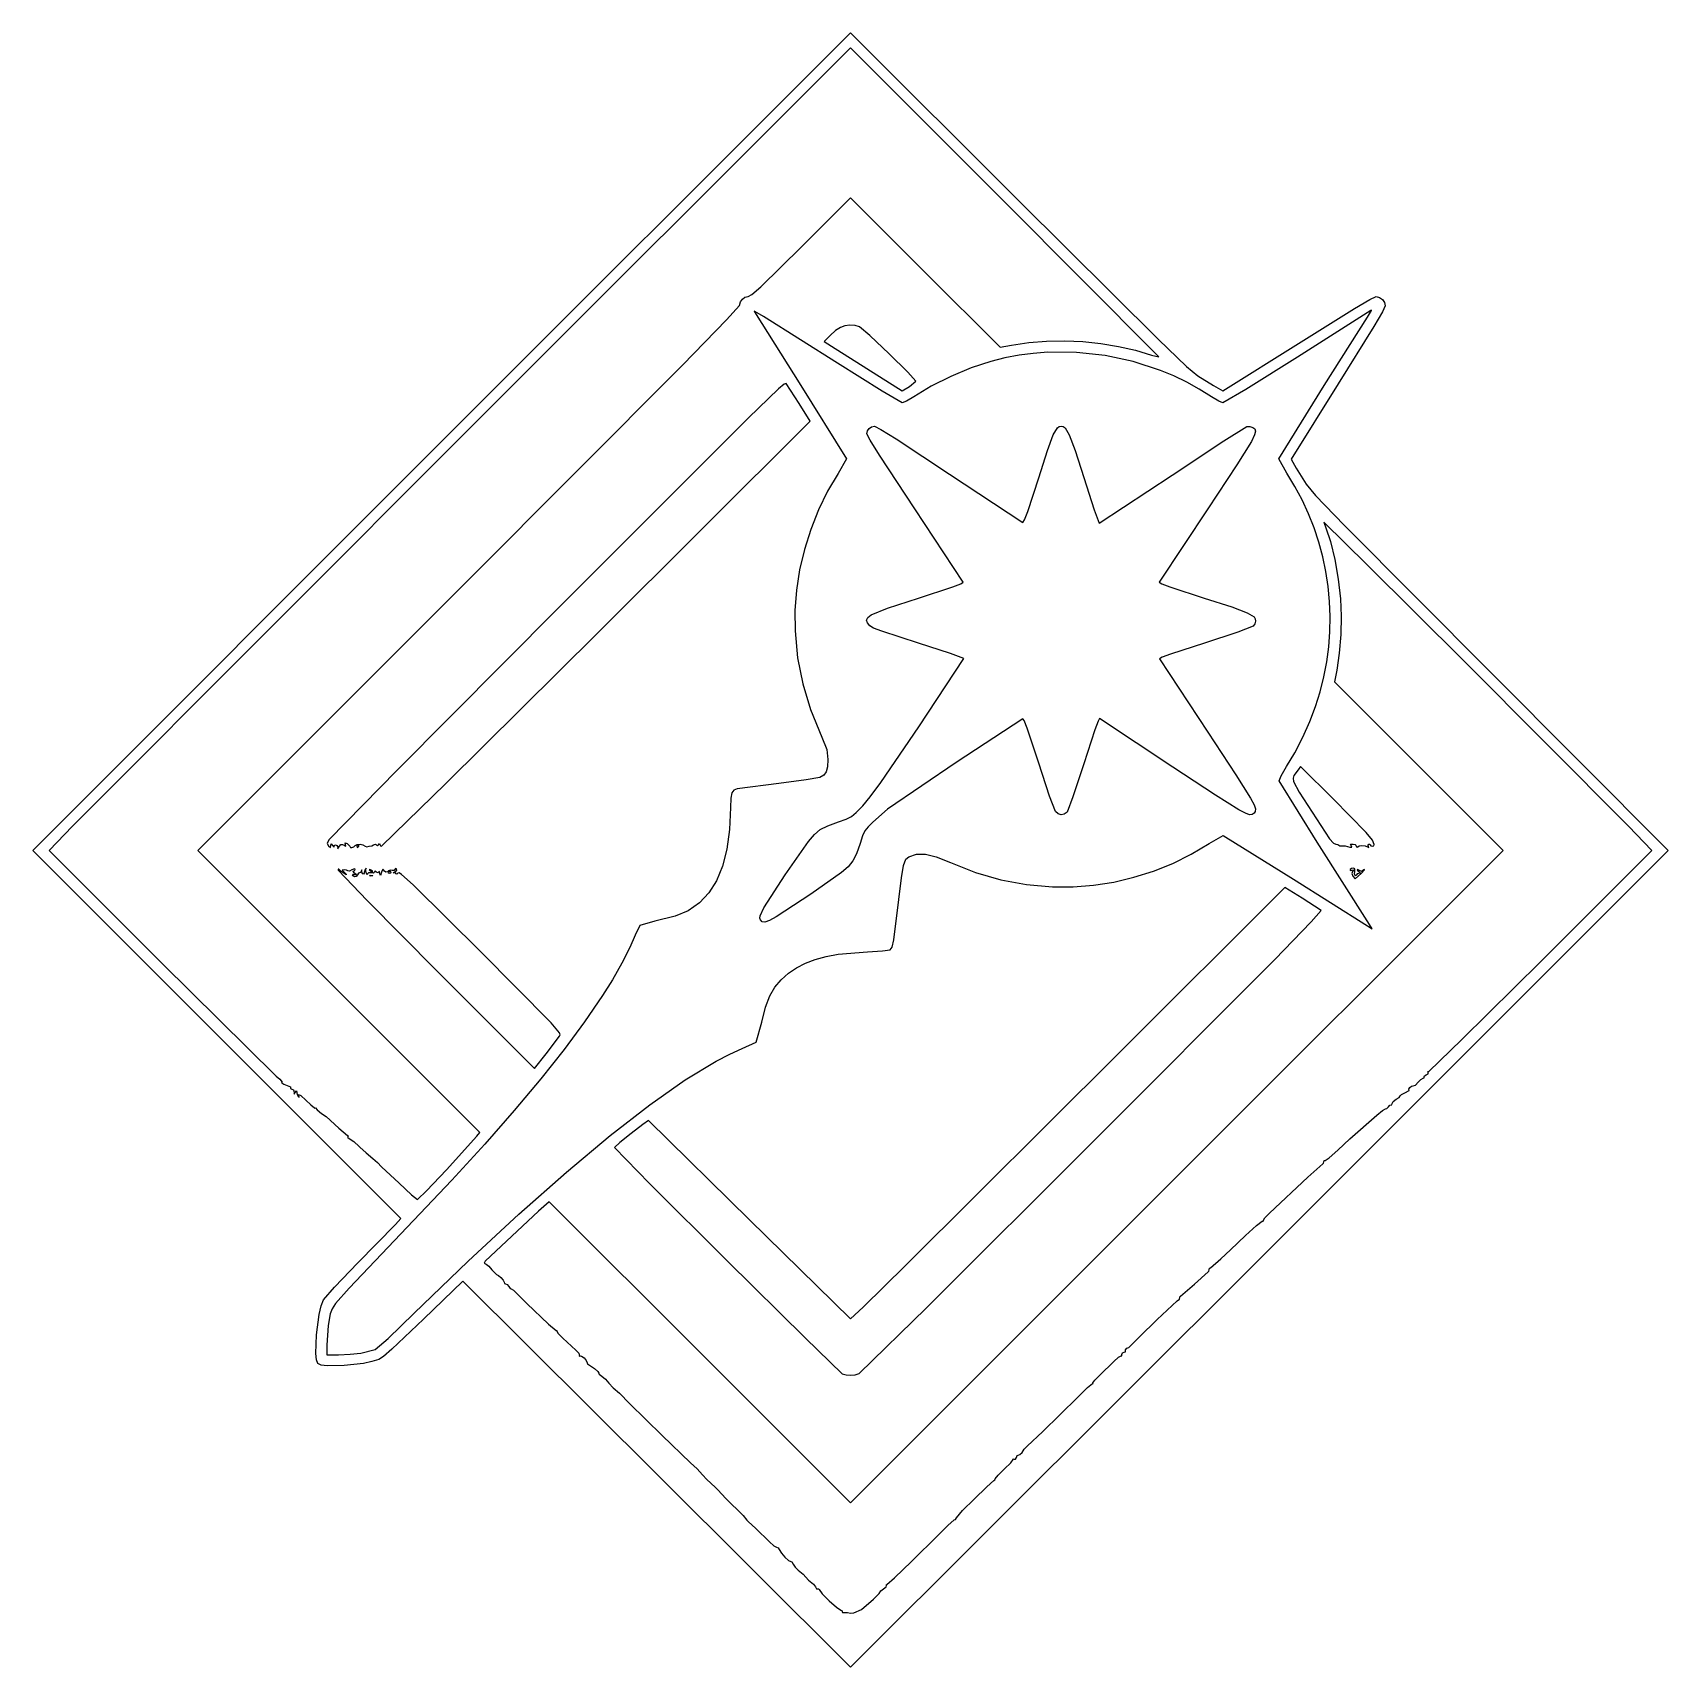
# Model space of a CAD drawing. Extents: x 252 to 569, y 415 to 732.
import ezdxf

# ---------------------------------------------------------------- set-up
doc = ezdxf.new("R2010")
doc.units = 0

msp = doc.modelspace()

# ---------------------------------------------------------------- linework, layer by layer
at = {"layer": 'Calque 1'}
for p, q in [((331.21293, 652.5257), (410.52143, 731.8342)), ((410.52143, 731.8342), (443.39613, 698.9945)), ((410.52157, 728.9236), (337.34777, 655.7666)), ((440.41967, 699.0264), (410.52157, 728.9236)), ((400.92954, 690.2277), (410.52226, 699.8178)), ((410.52226, 699.8178), (425.03266, 685.3092)), ((470.31767, 668.9504), (440.41967, 699.0264)), ((443.39613, 698.9945), (470.232667, 672.323737)), ((393.118102, 682.555513), (400.92954, 690.2277)), ((425.03266, 685.3092), (439.54306, 670.8006)), ((391.409506, 681.057192), (393.118102, 682.555513)), ((386.480425, 676.108737), (388.98432, 678.9219)), ((388.98432, 678.9219), (389.170884, 679.59685)), ((389.170884, 679.59685), (389.543644, 680.14145)), ((389.543644, 680.14145), (390.053547, 680.505225)), ((390.053547, 680.505225), (390.65154, 680.6377)), ((390.65154, 680.6377), (391.409506, 681.057192)), ((508.300725, 678.301075), (511.2679, 680.046719)), ((511.2679, 680.046719), (512.49494, 680.6377)), ((512.49494, 680.6377), (513.145265, 680.487486)), ((513.145265, 680.487486), (513.702632, 680.088113)), ((513.702632, 680.088113), (514.092049, 679.516483)), ((514.092049, 679.516483), (514.23852, 678.8495)), ((377.970782, 667.402675), (386.480425, 676.108737)), ((391.971654, 677.76785), (391.829637, 677.796301)), ((391.829637, 677.796301), (391.88286, 677.6801)), ((391.88286, 677.6801), (400.90601, 663.4022)), ((393.63181, 676.787675), (391.971654, 677.76785)), ((407.98946, 667.709), (393.63181, 676.787675)), ((511.43512, 677.9239), (497.18902, 668.8872)), ((497.41654, 671.5096), (508.300725, 678.301075)), ((502.41824, 663.4026), (510.808215, 676.68215)), ((510.808215, 676.68215), (511.570222, 677.967356)), ((511.549581, 678.006662), (511.43512, 677.9239)), ((511.570222, 677.967356), (511.549581, 678.006662)), ((513.699378, 677.672147), (512.040131, 674.827375)), ((514.23852, 678.8495), (513.699378, 677.672147)), ((406.56928, 673.1134), (405.43147, 671.954)), ((407.623181, 674.05095), (406.56928, 673.1134)), ((408.55925, 674.6771), (407.623181, 674.05095)), ((409.410881, 674.951403), (408.55925, 674.6771)), ((410.3976, 675.0659), (409.410881, 674.951403)), ((411.398022, 675.016597), (410.3976, 675.0659)), ((412.29076, 674.7995), (411.398022, 675.016597)), ((414.288604, 673.091273), (412.29076, 674.7995)), ((418.014035, 669.556338), (414.288604, 673.091273)), ((512.040131, 674.827375), (505.11039, 663.7197)), ((405.43147, 671.954), (406.85228, 671.0213)), ((406.85228, 671.0213), (420.55308, 662.3833)), ((421.610654, 665.994083), (418.014035, 669.556338)), ((439.54306, 670.8006), (441.76734, 671.2133)), ((441.76734, 671.2133), (445.101714, 671.708347)), ((445.978594, 669.616071), (443.209393, 669.248217)), ((445.101714, 671.708347), (448.550123, 671.985781)), ((448.764528, 669.83393), (445.978594, 669.616071)), ((448.550123, 671.985781), (452.063336, 672.049119)), ((454.353918, 669.824881), (448.764528, 669.83393)), ((452.063336, 672.049119), (455.592125, 671.901875)), ((459.912192, 669.231512), (454.353918, 669.824881)), ((455.592125, 671.901875), (459.087259, 671.547566)), ((459.087259, 671.547566), (462.499509, 670.989706)), ((462.499509, 670.989706), (465.779646, 670.231812)), ((465.779646, 670.231812), (468.87844, 669.2774)), ((470.232667, 672.323737), (475.71011, 667.06918)), ((482.74144, 662.3815), (497.41654, 671.5096)), ((336.41372, 625.712), (377.970782, 667.402675)), ((416.694727, 662.264675), (407.98946, 667.709)), ((433.917273, 666.800522), (429.976974, 665.1652)), ((437.75388, 668.0573), (433.917273, 666.800522)), ((440.465098, 668.729062), (437.75388, 668.0573)), ((443.209393, 669.248217), (440.465098, 668.729062)), ((465.373984, 668.064268), (459.912192, 669.231512)), ((470.673925, 666.333589), (465.373984, 668.064268)), ((468.87844, 669.2774), (470.31767, 668.9504)), ((473.242774, 665.260225), (470.673925, 666.333589)), ((475.71011, 667.06918), (477.85833, 665.2798)), ((497.18902, 668.8872), (487.174584, 662.610775)), ((397.671034, 663.668397), (396.581487, 662.769358)), ((398.03083, 663.7784), (397.671034, 663.668397)), ((400.53819, 659.8774), (398.03083, 663.7784)), ((400.90601, 663.4022), (409.72803, 649.1389)), ((420.55308, 662.3833), (421.94214, 663.2028)), ((423.22206, 664.2039), (421.610654, 665.994083)), ((421.94212, 663.2028), (423.22206, 664.2039)), ((421.94214, 663.2028), (421.94212, 663.2028)), ((426.187228, 663.267528), (422.80228, 661.2237)), ((429.976974, 665.1652), (426.187228, 663.267528)), ((475.746647, 664.049919), (473.242774, 665.260225)), ((478.177372, 662.703975), (475.746647, 664.049919)), ((477.85833, 665.2798), (480.95266, 663.3931)), ((480.95266, 663.3931), (482.74144, 662.3815)), ((493.60101, 649.1393), (502.41824, 663.4026)), ((505.11039, 663.7197), (495.98227, 649.0893)), ((396.581487, 662.769358), (390.716282, 657.129037)), ((402.69379, 656.4515), (400.53819, 659.8774)), ((420.55996, 660.0002), (416.694727, 662.264675)), ((421.391279, 660.359612), (420.55996, 660.0002)), ((422.80228, 661.2237), (421.391279, 660.359612)), ((480.52678, 661.2237), (478.177372, 662.703975)), ((481.936996, 660.359612), (480.52678, 661.2237)), ((482.76642, 660.0002), (481.936996, 660.359612)), ((487.174584, 662.610775), (482.76642, 660.0002)), ((390.716282, 657.129037), (353.76343, 620.1535)), ((337.34777, 655.7666), (259.64487, 577.8956)), ((361.29789, 615.2351), (402.69379, 656.4515)), ((413.69674, 654.0263), (413.811224, 654.603622)), ((414.324254, 652.813275), (413.69674, 654.0263)), ((413.811224, 654.603622), (414.124414, 655.072475)), ((414.124414, 655.072475), (414.590917, 655.387241)), ((414.590917, 655.387241), (415.16534, 655.5023)), ((415.16534, 655.5023), (416.390306, 654.86378)), ((416.390306, 654.86378), (419.348674, 653.026113)), ((448.743085, 650.772491), (449.857996, 653.7976)), ((449.857996, 653.7976), (450.657204, 655.175484)), ((450.657204, 655.175484), (451.019407, 655.433016)), ((451.019407, 655.433016), (451.39987, 655.5023)), ((451.39987, 655.5023), (451.782552, 655.433409)), ((451.782552, 655.433409), (452.146399, 655.176925)), ((452.146399, 655.176925), (452.948085, 653.8023)), ((452.948085, 653.8023), (454.065926, 650.780675)), ((482.92096, 652.631075), (487.41968, 655.4429)), ((487.41968, 655.4429), (487.983337, 655.432362)), ((487.983337, 655.432362), (488.54416, 655.2536)), ((488.908408, 653.792956), (488.304856, 652.558975)), ((488.54416, 655.2536), (488.936518, 654.974547)), ((489.088448, 654.542906), (488.908408, 653.792956)), ((488.936518, 654.974547), (489.088448, 654.542906)), ((251.90443, 573.2172), (331.21293, 652.5257)), ((416.143299, 649.882975), (414.324254, 652.813275)), ((419.348674, 653.026113), (429.73204, 646.2207)), ((447.05331, 645.504), (448.743085, 650.772491)), ((454.065926, 650.780675), (455.76092, 645.5143)), ((472.89918, 646.025), (482.92096, 652.631075)), ((488.304856, 652.558975), (485.461054, 647.976031)), ((409.72803, 649.1389), (408.14099, 646.3539)), ((422.97501, 639.4683), (416.143299, 649.882975)), ((485.461054, 647.976031), (479.82471, 639.4683)), ((495.17483, 646.3743), (493.60101, 649.1393)), ((495.98227, 649.0893), (496.99391, 647.3519)), ((496.99391, 647.3519), (498.88056, 644.2575)), ((408.14099, 646.3539), (406.088405, 642.885789)), ((429.73204, 646.2207), (443.97824, 636.8177)), ((444.903074, 638.920562), (447.05331, 645.504)), ((455.76092, 645.5143), (457.775126, 639.301125)), ((458.73508, 636.7169), (472.89918, 646.025)), ((496.725863, 643.822833), (495.17483, 646.3743)), ((498.88056, 644.2575), (500.741346, 642.03758)), ((406.088405, 642.885789), (404.303575, 639.245752)), ((498.12041, 641.202301), (496.725863, 643.822833)), ((499.357629, 638.519539), (498.12041, 641.202301)), ((500.741346, 642.03758), (506.268587, 636.287513)), ((404.303575, 639.245752), (402.796387, 635.469854)), ((432.37905, 625.2269), (422.97501, 639.4683)), ((444.288523, 637.312045), (444.903074, 638.920562)), ((457.775126, 639.301125), (458.73508, 636.7169)), ((479.82471, 639.4683), (470.42166, 625.2295)), ((500.436682, 635.781383), (499.357629, 638.519539)), ((402.796387, 635.469854), (401.576725, 631.594162)), ((443.97824, 636.8177), (444.288523, 637.312045)), ((501.356727, 632.994667), (500.436682, 635.781383)), ((510.693572, 628.698709), (502.33234, 636.9069)), ((502.33234, 636.9069), (502.70829, 635.8006)), ((502.70829, 635.8006), (503.601702, 633.121423)), ((506.268587, 636.287513), (534.44726, 607.9434)), ((401.576725, 631.594162), (400.654476, 627.654745)), ((502.116923, 630.166226), (501.356727, 632.994667)), ((503.601702, 633.121423), (504.43314, 629.649487)), ((502.716431, 627.302897), (502.116923, 630.166226)), ((504.43314, 629.649487), (505.115995, 625.803358)), ((529.551183, 609.907325), (510.693572, 628.698709)), ((283.91942, 573.2171), (336.41372, 625.712)), ((400.654476, 627.654745), (400.039525, 623.687667)), ((431.915614, 624.917403), (432.37905, 625.2269)), ((470.42166, 625.2295), (470.89209, 624.919769)), ((503.15441, 624.411513), (502.716431, 627.302897)), ((505.115995, 625.803358), (505.56366, 622.0016)), ((400.039525, 623.687667), (399.741758, 619.728997)), ((417.685906, 620.197188), (423.6961, 622.1429)), ((423.6961, 622.1429), (430.354407, 624.3146)), ((430.354407, 624.3146), (431.915614, 624.917403)), ((470.89209, 624.919769), (472.463921, 624.313975)), ((472.463921, 624.313975), (479.10462, 622.1458)), ((479.10462, 622.1458), (484.452648, 620.431022)), ((503.43002, 621.498909), (503.15441, 624.411513)), ((505.56366, 622.0016), (505.704752, 618.661966)), ((353.76343, 620.1535), (322.600892, 588.779487)), ((399.741758, 619.728997), (399.77106, 615.8148)), ((413.870492, 618.393798), (414.560251, 618.9096)), ((414.560251, 618.9096), (417.685906, 620.197188)), ((484.452648, 620.431022), (487.468941, 619.30955)), ((487.468941, 619.30955), (488.802664, 618.492053)), ((503.542419, 618.571922), (503.43002, 621.498909)), ((505.704752, 618.661966), (505.620799, 615.06435)), ((399.77106, 615.8148), (400.265904, 610.534686)), ((413.651508, 617.899963), (413.870492, 618.393798)), ((413.819845, 617.38057), (413.651508, 617.899963)), ((414.29205, 616.7881), (413.819845, 617.38057)), ((414.99614, 616.347433), (414.29205, 616.7881)), ((416.606607, 615.704838), (414.99614, 616.347433)), ((423.68476, 613.4038), (416.606607, 615.704838)), ((485.619179, 615.535012), (479.19455, 613.4347)), ((488.59062, 616.685), (485.619179, 615.535012)), ((488.952475, 617.175213), (488.59062, 616.685)), ((488.802664, 618.492053), (489.041425, 618.106879)), ((489.10298, 617.6892), (488.952475, 617.175213)), ((489.041425, 618.106879), (489.10298, 617.6892)), ((503.274228, 612.702136), (503.490769, 615.637386)), ((503.490769, 615.637386), (503.542419, 618.571922)), ((331.964915, 586.122975), (361.29789, 615.2351)), ((429.897924, 611.407213), (423.68476, 613.4038)), ((479.19455, 613.4347), (472.620735, 611.291588)), ((502.891956, 609.773007), (503.274228, 612.702136)), ((505.620799, 615.06435), (505.325853, 611.475509)), ((400.265904, 610.534686), (401.24528, 605.549013)), ((423.76897, 597.1927), (432.48216, 610.4553)), ((432.48216, 610.4553), (429.897924, 611.407213)), ((470.95523, 610.663248), (470.42863, 610.3508)), ((470.42863, 610.3508), (479.82471, 596.1301)), ((472.620735, 611.291588), (470.95523, 610.663248)), ((502.343113, 606.856835), (502.891956, 609.773007)), ((505.325853, 611.475509), (504.83397, 608.1622)), ((561.39904, 577.8961), (529.551183, 609.907325)), ((501.626857, 603.960454), (502.343113, 606.856835)), ((504.83397, 608.1622), (504.41103, 605.933)), ((504.41103, 605.933), (520.76763, 589.5748)), ((534.44726, 607.9434), (569.13896, 573.2167)), ((401.24528, 605.549013), (402.790861, 600.534333)), ((500.74235, 601.0907), (501.626857, 603.960454)), ((402.790861, 600.534333), (404.98432, 595.1672)), ((499.642519, 598.224819), (500.74235, 601.0907)), ((416.431936, 586.398688), (423.76897, 597.1927)), ((443.92609, 598.7607), (431.037082, 590.265338)), ((444.236511, 598.373808), (443.92609, 598.7607)), ((444.812984, 596.932238), (444.236511, 598.373808)), ((447.03898, 590.1222), (444.812984, 596.932238)), ((457.909052, 596.603237), (455.76121, 590.008)), ((458.533325, 598.254264), (457.909052, 596.603237)), ((458.84518, 598.7716), (458.533325, 598.254264)), ((473.06888, 589.3743), (458.84518, 598.7716)), ((498.248095, 595.1645), (499.642519, 598.224819)), ((404.98432, 595.1672), (405.913801, 592.7804)), ((479.82471, 596.1301), (485.288949, 587.883277)), ((496.683609, 592.164781), (498.248095, 595.1645)), ((405.913801, 592.7804), (406.12014, 590.813)), ((406.12014, 590.813), (406.053507, 589.432678)), ((431.037082, 590.265338), (417.67139, 581.1876)), ((449.128755, 583.74045), (447.03898, 590.1222)), ((495.07359, 589.4807), (496.683609, 592.164781)), ((322.600892, 588.779487), (309.34693, 575.2758)), ((404.59431, 587.3658), (401.895659, 586.86875)), ((405.335229, 587.809897), (404.59431, 587.3658)), ((405.806749, 588.46525), (405.335229, 587.809897)), ((406.053507, 589.432678), (405.806749, 588.46525)), ((455.76121, 590.008), (453.663095, 583.583488)), ((481.315742, 583.910086), (473.06888, 589.3743)), ((485.288949, 587.883277), (488.133425, 583.339963)), ((493.6779, 586.7098), (494.031964, 587.7006)), ((494.031964, 587.7006), (495.07359, 589.4807)), ((496.501217, 587.706744), (496.368139, 587.200818)), ((496.368139, 587.200818), (496.472601, 586.5804)), ((497.32435, 588.8476), (496.501217, 587.706744)), ((497.81584, 589.4916), (497.32435, 588.8476)), ((504.20237, 583.1416), (497.81584, 589.4916)), ((520.76763, 589.5748), (537.12423, 573.2167)), ((319.57129, 574.0126), (331.964915, 586.122975)), ((387.514264, 584.3713), (387.327835, 583.316656)), ((387.902508, 584.912794), (387.514264, 584.3713)), ((388.57097, 585.1589), (387.902508, 584.912794)), ((396.61196, 586.177), (388.57097, 585.1589)), ((401.895659, 586.86875), (396.61196, 586.177)), ((414.358431, 583.583645), (416.431936, 586.398688)), ((450.28511, 580.7211), (449.128755, 583.74045)), ((485.859082, 581.065613), (481.315742, 583.910086)), ((501.053796, 574.822875), (493.6779, 586.7098)), ((496.472601, 586.5804), (497.549787, 584.523606)), ((497.549787, 584.523606), (500.04406, 580.5914)), ((387.26482, 581.5311), (387.054712, 577.25764)), ((387.327835, 583.316656), (387.26482, 581.5311)), ((410.707859, 579.786263), (411.635038, 580.55677)), ((411.635038, 580.55677), (412.90917, 581.8704)), ((412.90917, 581.8704), (414.358431, 583.583645)), ((417.67139, 581.1876), (414.85307, 578.7009)), ((450.795008, 580.285547), (450.28511, 580.7211)), ((452.51397, 580.6107), (451.978979, 580.226916)), ((453.663095, 583.583488), (452.51397, 580.6107)), ((487.128673, 580.405287), (485.859082, 581.065613)), ((488.133425, 583.339963), (488.793751, 582.070382)), ((489.031579, 580.761897), (488.78548, 580.4136)), ((488.793751, 582.070382), (489.063736, 581.262592)), ((489.063736, 581.262592), (489.031579, 580.761897)), ((500.04406, 580.5914), (503.436821, 575.450087)), ((510.515292, 576.682838), (504.20237, 583.1416)), ((259.64487, 577.8956), (255.11573, 573.1815)), ((404.666451, 577.241488), (406.127038, 577.994814)), ((406.127038, 577.994814), (408.19475, 578.7495)), ((408.19475, 578.7495), (409.70273, 579.277598)), ((409.70273, 579.277598), (410.707859, 579.786263)), ((413.926625, 577.791534), (413.333621, 577.010925)), ((414.85307, 578.7009), (413.926625, 577.791534)), ((451.382811, 580.119675), (450.795008, 580.285547)), ((451.978979, 580.226916), (451.382811, 580.119675)), ((487.936472, 580.135308), (487.128673, 580.405287)), ((488.437176, 580.167478), (487.936472, 580.135308)), ((488.78548, 580.4136), (488.437176, 580.167478)), ((565.92804, 573.182), (561.39904, 577.8961)), ((309.34693, 575.2758), (308.98838, 574.550175)), ((308.98838, 574.550175), (309.28083, 574.0632)), ((309.7156, 574.1322), (309.771487, 574.499725)), ((309.771487, 574.499725), (310.1321, 574.1222)), ((310.375419, 574.1777), (310.62603, 574.27)), ((310.62603, 574.27), (310.923487, 574.134012)), ((311.23137, 573.741), (311.66463, 574.3212)), ((311.66459, 574.3262), (311.978189, 574.362888)), ((311.66463, 574.3212), (311.66459, 574.3262)), ((311.978189, 574.362888), (312.33591, 574.194)), ((312.54918, 574.3475), (312.499717, 574.68115)), ((312.499717, 574.68115), (312.89652, 574.5366)), ((312.617156, 574.028238), (312.54918, 574.3475)), ((312.89652, 574.5366), (313.41973, 574.0013)), ((314.47755, 574.1423), (314.861241, 574.366811)), ((314.824949, 574.197513), (314.74264, 574.0107)), ((315.02284, 574.2752), (314.824949, 574.197513)), ((314.861241, 574.366811), (315.401855, 574.418288)), ((315.172672, 574.197513), (315.02284, 574.2752)), ((315.13952, 574.0107), (315.172672, 574.197513)), ((315.401855, 574.418288), (315.964406, 574.30437)), ((315.964406, 574.30437), (316.41391, 574.0327)), ((317.65306, 574.1204), (318.02638, 574.2562)), ((318.02638, 574.2562), (318.359689, 574.431925)), ((318.359689, 574.431925), (318.58862, 574.2562)), ((318.58862, 574.2562), (318.786257, 574.100862)), ((318.786257, 574.100862), (319.005, 574.3092)), ((319.005, 574.3092), (319.182401, 574.513625)), ((319.182401, 574.513625), (319.23651, 574.3372)), ((319.23651, 574.3372), (319.336437, 574.105413)), ((387.054712, 577.25764), (386.532256, 573.473531)), ((397.832354, 568.49105), (402.34563, 574.9447)), ((402.34563, 574.9447), (403.507734, 576.290967)), ((403.507734, 576.290967), (404.666451, 577.241488)), ((412.37038, 574.5294), (411.672137, 572.546903)), ((412.87967, 576.032428), (412.37038, 574.5294)), ((413.333621, 577.010925), (412.87967, 576.032428)), ((476.621354, 572.471678), (480.05619, 574.5218)), ((480.05619, 574.5218), (482.78323, 576.1273)), ((482.78323, 576.1273), (496.46033, 567.6173)), ((511.2122, 558.8012), (501.053796, 574.822875)), ((503.436821, 575.450087), (504.183977, 574.586389)), ((504.183977, 574.586389), (504.63779, 574.4034)), ((504.63779, 574.4034), (505.065171, 574.378325)), ((505.065171, 574.378325), (505.24293, 574.2238)), ((505.24293, 574.2238), (505.378942, 574.092375)), ((507.530982, 574.40525), (507.986, 574.4463)), ((507.63452, 574.1305), (507.530982, 574.40525)), ((507.986, 574.4463), (508.409384, 574.366138)), ((508.409384, 574.366138), (508.52052, 574.2274)), ((508.52052, 574.2274), (508.6782, 573.881)), ((511.767039, 575.163367), (510.515292, 576.682838)), ((510.924586, 574.1985), (511.05945, 574.4077)), ((510.97795, 573.929), (510.924586, 574.1985)), ((511.05945, 574.4077), (511.249362, 574.442563)), ((511.249362, 574.442563), (511.32835, 574.2936)), ((511.32835, 574.2936), (511.44493, 574.095712)), ((512.1221, 574.3706), (511.767039, 575.163367)), ((512.005519, 574.11835), (512.1221, 574.3706)), ((287.61653, 537.5044), (251.90443, 573.2172)), ((255.11573, 573.1815), (277.04183, 551.2542)), ((311.27692, 545.8586), (283.91942, 573.2171)), ((309.28083, 574.0632), (309.649452, 573.771262)), ((309.649452, 573.771262), (309.7156, 574.1322)), ((310.1321, 574.1222), (310.377037, 573.8566)), ((310.38106, 573.9393), (310.375419, 574.1777)), ((310.377037, 573.8566), (310.38106, 573.9393)), ((310.923487, 574.134012), (311.05941, 573.807)), ((311.05941, 573.807), (311.10648, 573.517125)), ((311.10648, 573.517125), (311.23137, 573.741)), ((312.33591, 574.194), (312.617156, 574.028238)), ((313.41973, 574.0013), (313.533322, 573.794872)), ((313.533322, 573.794872), (313.810794, 573.758)), ((313.810794, 573.758), (314.157189, 573.878028)), ((314.157189, 573.878028), (314.47755, 574.1423)), ((314.74264, 574.0107), (314.85932, 573.7461)), ((314.85932, 573.7461), (315.13952, 574.0107)), ((315.13952, 574.0107), (315.13952, 574.0107)), ((316.41391, 574.0327), (316.733122, 573.903175)), ((316.733122, 573.903175), (317.16443, 574.0324)), ((317.16443, 574.0324), (317.65306, 574.1204)), ((319.336437, 574.105413), (319.57129, 574.0126)), ((386.532256, 573.473531), (385.69182, 570.167707)), ((410.975072, 571.154525), (410.082029, 570.041634)), ((411.672137, 572.546903), (410.975072, 571.154525)), ((420.812601, 570.304087), (421.246599, 571.479248)), ((421.246599, 571.479248), (421.84508, 571.9881)), ((421.84508, 571.9881), (423.348713, 572.49515)), ((423.348713, 572.49515), (425.036916, 572.496925)), ((425.036916, 572.496925), (427.144529, 571.960312)), ((427.144529, 571.960312), (429.90639, 570.8522)), ((473.034462, 570.694895), (476.621354, 572.471678)), ((537.12423, 573.2167), (473.82333, 509.9157)), ((569.13896, 573.2167), (489.89666, 493.9741)), ((505.378942, 574.092375), (505.70595, 574.1219)), ((505.70595, 574.1219), (506.48907, 574.0649)), ((506.48907, 574.0649), (507.36896, 573.8213)), ((507.36896, 573.8213), (507.753301, 573.860725)), ((507.753301, 573.860725), (507.63452, 574.1337)), ((507.63452, 574.1337), (507.63452, 574.1305)), ((508.6782, 573.881), (508.868166, 573.826625)), ((508.868166, 573.826625), (508.94729, 573.929)), ((508.94729, 573.929), (509.175012, 574.118238)), ((509.175012, 574.118238), (509.7074, 574.17915)), ((509.7074, 574.17915), (510.318868, 574.112488)), ((510.318868, 574.112488), (510.78383, 573.919)), ((510.78383, 573.919), (511.043666, 573.744825)), ((511.043666, 573.744825), (510.97795, 573.929)), ((511.44493, 574.095712), (511.72522, 574.0134)), ((511.72522, 574.0134), (512.005519, 574.11835)), ((544.39874, 551.6516), (565.92804, 573.182)), ((311.15212, 569.537789), (311.14393, 569.3775)), ((311.14393, 569.3775), (316.773439, 563.489012)), ((311.2509, 569.552512), (311.15212, 569.537789)), ((311.75726, 569.1303), (311.2509, 569.552512)), ((312.69138, 568.454), (311.75726, 569.1303)), ((312.3329, 569.4374), (311.930551, 569.341112)), ((311.930551, 569.341112), (312.3674, 568.9251)), ((312.76386, 569.394637), (312.3329, 569.4374)), ((312.3674, 568.9251), (312.702561, 568.592387)), ((312.702561, 568.592387), (312.69138, 568.454)), ((313.03147, 569.2339), (312.76386, 569.394637)), ((313.326993, 569.183475), (313.03147, 569.2339)), ((313.83043, 569.4134), (313.326993, 569.183475)), ((314.303874, 569.644262), (313.83043, 569.4134)), ((313.957619, 568.471587), (314.08811, 568.583452)), ((314.034343, 568.284255), (313.957619, 568.471587)), ((314.3322, 568.0989), (314.034343, 568.284255)), ((314.064626, 569.111037), (314.14736, 569.2393)), ((314.3458, 568.8069), (314.064626, 569.111037)), ((314.08811, 568.583452), (314.4119, 568.5424)), ((314.14736, 569.2393), (314.380938, 569.330187)), ((314.47809, 569.5428), (314.303874, 569.644262)), ((314.655986, 568.133525), (314.3322, 568.0989)), ((314.681025, 568.496862), (314.3458, 568.8069)), ((314.380938, 569.330187), (314.47809, 569.5428)), ((314.4119, 568.5424), (314.681025, 568.496862)), ((314.88042, 568.4713), (314.655986, 568.133525)), ((315.063113, 568.7976), (314.88042, 568.4713)), ((315.27081, 568.8515), (315.063113, 568.7976)), ((315.465808, 568.89), (315.27081, 568.8515)), ((315.61795, 569.1784), (315.465808, 568.89)), ((315.719421, 569.405825), (315.61795, 569.1784)), ((315.77026, 569.0337), (315.719421, 569.405825)), ((315.8702, 568.6486), (315.77026, 569.0337)), ((316.06986, 568.589), (315.8702, 568.6486)), ((316.224695, 568.762975), (316.06986, 568.589)), ((316.37254, 569.525), (316.2196, 568.9479)), ((316.2196, 568.9479), (316.224695, 568.762975)), ((316.570426, 569.761387), (316.37254, 569.525)), ((316.487426, 569.081287), (316.51185, 569.488)), ((316.61514, 568.6943), (316.487426, 569.081287)), ((316.51185, 569.488), (316.570426, 569.761387)), ((316.79849, 568.482412), (316.61514, 568.6943)), ((316.85524, 568.6573), (316.79849, 568.482412)), ((317.022335, 568.868637), (316.85524, 568.6573)), ((317.52075, 568.827), (317.022335, 568.868637)), ((317.30672, 569.5087), (317.187176, 569.436225)), ((317.187176, 569.436225), (317.38852, 569.2481)), ((317.224057, 568.263588), (317.33887, 568.3705)), ((317.49872, 568.2106), (317.224057, 568.263588)), ((317.78535, 569.2481), (317.30672, 569.5087)), ((317.33887, 568.3706), (317.84599, 568.3496)), ((317.33887, 568.3705), (317.33887, 568.3706)), ((317.38852, 569.2481), (317.853696, 569.0018)), ((317.809894, 568.242788), (317.49872, 568.2106)), ((318.015434, 568.784975), (317.52075, 568.827)), ((317.78539, 569.2481), (317.78535, 569.2481)), ((317.853696, 569.0018), (317.78539, 569.2481)), ((317.84599, 568.3496), (317.809894, 568.242788)), ((318.18221, 568.9867), (318.015434, 568.784975)), ((318.261175, 569.177875), (318.18221, 568.9867)), ((318.55335, 569.0047), (318.261175, 569.177875)), ((318.874878, 568.83465), (318.55335, 569.0047)), ((319.06163, 569.0387), (318.874878, 568.83465)), ((319.171628, 569.085737), (319.06163, 569.0387)), ((319.24351, 568.719), (319.171628, 569.085737)), ((319.329286, 568.329037), (319.24351, 568.719)), ((319.57287, 568.9836), (319.329286, 568.329037)), ((319.814285, 569.570262), (319.57287, 568.9836)), ((319.96528, 569.4466), (319.814285, 569.570262)), ((320.131113, 569.148445), (319.96528, 569.4466)), ((320.403785, 568.999512), (320.131113, 569.148445)), ((320.70213, 569.018298), (320.403785, 568.999512)), ((320.94498, 569.2233), (320.70213, 569.018298)), ((320.927171, 568.7967), (320.96035, 568.9836)), ((321.07703, 568.719), (320.927171, 568.7967)), ((321.20499, 569.351775), (320.94498, 569.2233)), ((320.96035, 568.9836), (321.24055, 569.2481)), ((320.96035, 568.9836), (320.96035, 568.9836)), ((321.274921, 568.7967), (321.07703, 568.719)), ((321.62205, 569.3247), (321.20499, 569.351775)), ((321.24055, 569.2481), (321.35723, 568.9836)), ((321.35723, 568.9836), (321.274921, 568.7967)), ((322.001754, 569.313187), (321.62205, 569.3247)), ((321.810884, 568.83535), (322.12056, 569.0599)), ((321.95252, 568.8247), (321.810884, 568.83535)), ((322.280251, 568.835738), (321.95252, 568.8247)), ((322.15096, 569.4975), (322.001754, 569.313187)), ((322.12056, 569.0599), (322.512714, 569.388125)), ((322.239179, 569.662762), (322.15096, 569.4975)), ((322.45129, 569.6229), (322.239179, 569.662762)), ((322.41554, 568.6601), (322.280251, 568.835738)), ((322.512693, 568.575538), (322.41554, 568.6601)), ((322.512714, 569.388125), (322.45129, 569.6229)), ((322.74627, 568.8032), (322.512693, 568.575538)), ((322.95037, 568.830523), (322.74627, 568.8032)), ((323.425109, 568.53702), (322.95037, 568.830523)), ((325.675133, 566.522563), (323.425109, 568.53702)), ((385.69182, 570.167707), (384.527771, 567.3291)), ((393.73418, 562.0521), (397.832354, 568.49105)), ((408.79585, 568.8976), (402.860036, 564.697113)), ((410.082029, 570.041634), (408.79585, 568.8976)), ((419.9103, 563.6919), (420.411148, 567.896883)), ((420.411148, 567.896883), (420.812601, 570.304087)), ((429.90639, 570.8522), (434.78296, 568.938841)), ((434.78296, 568.938841), (439.671905, 567.52665)), ((461.608086, 567.072559), (465.503165, 567.988538)), ((465.503165, 567.988538), (469.320178, 569.198249)), ((469.320178, 569.198249), (473.034462, 570.694895)), ((507.46347, 569.4678), (507.434042, 569.277488)), ((507.434042, 569.277488), (507.74987, 569.3415)), ((507.719006, 569.686375), (507.46347, 569.4678)), ((508.06473, 569.7773), (507.719006, 569.686375)), ((507.91037, 569.1426), (507.730165, 568.725675)), ((507.730165, 568.725675), (507.93657, 568.2105)), ((507.74987, 569.3415), (508.075704, 569.4168)), ((508.075704, 569.4168), (507.91037, 569.1426)), ((507.93657, 568.2105), (508.42723, 567.6606)), ((508.346923, 569.6332), (508.06473, 569.7773)), ((508.276355, 568.628063), (508.31272, 569.1321)), ((508.41633, 568.3227), (508.276355, 568.628063)), ((508.31272, 569.1321), (508.346923, 569.6332)), ((508.603882, 568.2891), (508.41633, 568.3227)), ((508.42723, 567.6606), (509.62035, 568.7784)), ((508.68189, 568.4388), (508.603882, 568.2891)), ((508.817902, 568.640888), (508.68189, 568.4388)), ((509.14491, 568.7274), (508.817902, 568.640888)), ((508.88025, 569.5127), (508.81958, 569.3986)), ((508.81958, 569.3986), (509.09431, 569.1243)), ((509.35397, 569.2309), (508.88025, 569.5127)), ((509.09431, 569.1243), (509.450971, 568.796888)), ((509.450971, 568.796888), (509.14491, 568.7274)), ((509.628699, 569.141425), (509.35397, 569.2309)), ((509.62035, 568.7784), (510.191845, 569.428738)), ((509.62035, 568.7784), (509.62035, 568.7784)), ((510.09719, 569.4226), (509.628699, 569.141425)), ((510.23561, 569.518298), (510.09719, 569.4226)), ((510.191845, 569.428738), (510.23561, 569.518298)), ((338.79777, 553.529), (325.675133, 566.522563)), ((383.034479, 564.946643), (381.206311, 563.009269)), ((384.527771, 567.3291), (383.034479, 564.946643)), ((402.860036, 564.697113), (396.08645, 560.2984)), ((439.671905, 567.52665), (444.626767, 566.602934)), ((444.626767, 566.602934), (449.70109, 566.155)), ((449.70109, 566.155), (453.682386, 566.148992)), ((453.682386, 566.148992), (457.659606, 566.457111)), ((457.659606, 566.457111), (461.608086, 567.072559)), ((494.79161, 566.0242), (462.64471, 533.9589)), ((498.0989, 563.9138), (494.79161, 566.0242)), ((496.46033, 567.6173), (510.79893, 558.5594)), ((316.773439, 563.489012), (330.21983, 549.9341)), ((379.037635, 561.50591), (376.52282, 560.4255)), ((381.206311, 563.009269), (379.037635, 561.50591)), ((393.001416, 560.513513), (393.73418, 562.0521)), ((418.928569, 555.861262), (419.9103, 563.6919)), ((501.80307, 561.5684), (498.0989, 563.9138)), ((499.895198, 559.353098), (501.80307, 561.5684)), ((369.63525, 558.6578), (368.72501, 556.7423)), ((372.57792, 559.4601), (369.63525, 558.6578)), ((376.52282, 560.4255), (372.57792, 559.4601)), ((392.94408, 560.082042), (393.001416, 560.513513)), ((393.05187, 559.737), (392.94408, 560.082042)), ((393.405644, 559.321281), (393.05174, 559.737)), ((393.05174, 559.737), (393.05187, 559.737)), ((393.935956, 559.259), (393.405644, 559.321281)), ((394.782838, 559.576069), (393.935956, 559.259)), ((396.08645, 560.2984), (394.782838, 559.576069)), ((492.80222, 552.059837), (499.895198, 559.353098)), ((510.79893, 558.5594), (511.72497, 558.0115)), ((511.72497, 558.0115), (511.2122, 558.8012)), ((368.72501, 556.7423), (367.705175, 554.358539)), ((418.592316, 554.428411), (418.928569, 555.861262)), ((352.433379, 539.757338), (338.79777, 553.529)), ((367.705175, 554.358539), (366.172096, 551.341038)), ((401.77209, 551.317554), (403.664234, 552.044862)), ((403.664234, 552.044862), (405.78098, 552.620188)), ((405.78098, 552.620188), (408.15674, 553.054714)), ((408.15674, 553.054714), (413.82295, 553.5461)), ((413.82295, 553.5461), (416.75903, 553.727875)), ((416.75903, 553.727875), (418.23633, 553.9347)), ((418.23633, 553.9347), (418.592316, 554.428411)), ((457.61767, 516.7137), (492.80222, 552.059837)), ((277.04183, 551.2542), (299.11623, 529.3947)), ((330.21983, 549.9341), (349.23273, 530.9198)), ((366.172096, 551.341038), (364.345026, 548.098292)), ((397.09915, 548.1119), (398.52396, 549.362256)), ((398.52396, 549.362256), (400.070136, 550.42708)), ((400.070136, 550.42708), (401.77209, 551.317554)), ((529.118678, 536.49195), (544.39874, 551.6516)), ((338.63442, 518.5002), (311.27692, 545.8586)), ((364.345026, 548.098292), (362.44322, 545.0388)), ((394.87317, 544.963737), (395.85166, 546.668708)), ((395.85166, 546.668708), (397.09915, 548.1119)), ((362.44322, 545.0388), (358.956718, 539.974619)), ((393.31373, 539.8778), (394.061315, 542.774323)), ((394.061315, 542.774323), (394.87317, 544.963737)), ((354.073671, 537.810289), (352.433379, 539.757338)), ((358.956718, 539.974619), (354.964007, 534.60373)), ((392.24494, 536.0181), (393.31373, 539.8778)), ((323.32863, 501.7916), (287.61653, 537.5044)), ((351.46785, 533.7397), (354.11079, 537.1821)), ((354.205972, 537.423984), (354.073671, 537.810289)), ((354.11077, 537.1825), (354.205972, 537.423984)), ((354.11079, 537.1821), (354.11077, 537.1825)), ((522.61414, 530.2789), (529.118678, 536.49195)), ((349.23273, 530.9198), (351.46785, 533.7397)), ((354.964007, 534.60373), (350.428982, 528.883985)), ((384.462497, 532.335495), (387.119641, 533.69687)), ((387.119641, 533.69687), (389.5393, 534.7461)), ((389.5393, 534.7461), (392.24494, 536.0181)), ((462.64471, 533.9589), (421.19911, 492.687075)), ((378.460853, 528.696564), (384.462497, 532.335495)), ((522.20563, 529.6456), (522.561591, 529.8369)), ((522.55864, 530.1134), (522.489258, 530.298825)), ((522.489258, 530.298825), (522.61414, 530.2789)), ((522.561591, 529.8369), (522.55864, 530.1134)), ((299.11623, 529.3947), (299.85037, 528.8501)), ((299.85037, 528.8501), (300.26282, 528.2377)), ((300.26282, 528.2377), (300.182675, 528.204268)), ((300.182675, 528.204268), (300.234569, 528.116066)), ((300.234569, 528.116066), (300.611366, 527.8479)), ((300.611366, 527.8479), (301.59523, 527.4524)), ((301.59523, 527.4524), (301.885231, 527.370463)), ((301.885231, 527.370463), (301.91034, 527.1794)), ((301.91034, 527.1794), (301.916036, 526.992538)), ((301.916036, 526.992538), (302.15931, 526.9148)), ((302.15931, 526.9148), (302.462897, 526.7502)), ((302.462897, 526.7502), (302.5904, 526.3195)), ((350.428982, 528.883985), (345.315536, 522.773238)), ((371.584564, 523.869823), (378.460853, 528.696564)), ((518.837042, 526.876264), (519.032826, 527.220012)), ((518.87141, 526.604), (518.837042, 526.876264)), ((519.032826, 527.220012), (519.34106, 527.491555)), ((519.34106, 527.491555), (519.64404, 527.5472)), ((519.64404, 527.5472), (520.07933, 527.67365)), ((520.07933, 527.67365), (520.61581, 528.2186)), ((520.61581, 528.2186), (521.147099, 528.793037)), ((521.147099, 528.793037), (521.57995, 529.032)), ((521.57995, 529.032), (521.793543, 529.100875)), ((521.793543, 529.100875), (521.79775, 529.2665)), ((521.79775, 529.2665), (521.85778, 529.474575)), ((521.85778, 529.474575), (522.20563, 529.6456)), ((302.5904, 526.3195), (302.638697, 525.884088)), ((302.638697, 525.884088), (302.83638, 526.2535)), ((302.83638, 526.2535), (303.054307, 526.546538)), ((303.054307, 526.546538), (303.20019, 525.8786)), ((303.20019, 525.8786), (303.47412, 525.4156)), ((303.52462, 525.5259), (303.458263, 525.849205)), ((303.458263, 525.849205), (303.899739, 525.629538)), ((303.47412, 525.4156), (303.593319, 525.3506)), ((303.593319, 525.3506), (303.52462, 525.5259)), ((303.899739, 525.629538), (305.86287, 523.8722)), ((305.86287, 523.8722), (306.544937, 523.24135)), ((363.883825, 517.895787), (371.584564, 523.869823)), ((514.518127, 523.130087), (514.83947, 523.4696)), ((514.83947, 523.4696), (515.153912, 523.793962)), ((515.153912, 523.793962), (515.38674, 523.8268)), ((515.38674, 523.8268), (515.510127, 523.831113)), ((515.510127, 523.831113), (515.56144, 524.0863)), ((515.56144, 524.0863), (515.794605, 524.513512)), ((515.794605, 524.513512), (516.35519, 524.9309)), ((516.35519, 524.9309), (516.915779, 525.291525)), ((516.915779, 525.291525), (517.14894, 525.5821)), ((517.14894, 525.5821), (517.419014, 525.849675)), ((517.419014, 525.849675), (518.06834, 526.1552)), ((518.06834, 526.1552), (518.87141, 526.604)), ((306.544937, 523.24135), (306.705183, 523.140191)), ((306.705183, 523.140191), (306.70793, 523.2108)), ((306.70793, 523.2108), (306.729657, 523.27715)), ((306.729657, 523.27715), (307.07213, 522.88)), ((307.07213, 522.88), (307.90927, 522.1524)), ((307.90927, 522.1524), (308.802719, 521.573325)), ((308.802719, 521.573325), (311.25823, 519.3081)), ((345.315536, 522.773238), (339.587563, 516.229342)), ((371.36571, 520.7748), (370.233105, 520.039725)), ((390.94491, 501.5148), (371.36571, 520.7748)), ((507.39432, 517.2632), (512.63317, 521.8631)), ((512.63317, 521.8631), (513.706514, 522.7591)), ((513.706514, 522.7591), (514.26871, 523.0602)), ((514.26871, 523.0602), (514.518127, 523.130087)), ((311.25823, 519.3081), (312.95288, 517.9191)), ((312.95288, 517.9191), (313.068536, 517.83945)), ((313.01878, 517.6479), (312.96973, 517.477788)), ((312.96973, 517.477788), (313.08718, 517.4495)), ((313.068536, 517.83945), (313.01878, 517.6479)), ((313.08718, 517.4495), (314.190365, 516.757675)), ((332.14697, 511.2383), (338.04431, 517.7466)), ((338.04431, 517.7466), (338.63442, 518.5002)), ((355.408833, 510.814972), (363.883825, 517.895787)), ((367.969554, 518.315325), (365.749883, 516.523088)), ((370.233105, 520.039725), (367.969554, 518.315325)), ((505.04187, 515.0827), (507.39432, 517.2632)), ((314.190365, 516.757675), (315.20562, 515.7363)), ((315.20562, 515.7363), (315.37081, 515.604)), ((315.37081, 515.604), (316.56114, 514.5456)), ((316.56114, 514.5456), (317.89377, 513.4212)), ((339.587563, 516.229342), (333.208957, 509.210152)), ((365.749883, 516.523088), (364.74892, 515.5845)), ((364.74892, 515.5845), (371.564633, 508.593291)), ((425.226116, 484.42915), (457.61767, 516.7137)), ((503.382441, 513.587687), (505.04187, 515.0827)), ((317.89377, 513.4212), (318.80302, 512.6274)), ((318.80302, 512.6274), (319.58595, 511.8337)), ((319.58595, 511.8337), (322.97647, 508.659)), ((328.312406, 507.174213), (332.14696, 511.2384)), ((332.14696, 511.2384), (332.14697, 511.2383)), ((346.209784, 502.667892), (355.408833, 510.814972)), ((499.2547, 509.8372), (502.13384, 512.4168)), ((502.13384, 512.4168), (502.273987, 512.500325)), ((502.273987, 512.500325), (502.33228, 512.7757)), ((502.33228, 512.7757), (502.399027, 513.025787)), ((502.399027, 513.025787), (502.55951, 513.0478)), ((502.55951, 513.0478), (503.382441, 513.587687)), ((333.208957, 509.210152), (318.35542, 493.5773)), ((322.97647, 508.659), (325.376115, 506.416825)), ((371.564633, 508.593291), (386.60627, 493.563975)), ((473.82333, 509.9157), (410.52243, 446.6148)), ((491.81273, 502.8423), (499.2547, 509.8372)), ((325.376115, 506.416825), (326.54585, 505.484)), ((326.54585, 505.484), (328.312406, 507.174213)), ((352.08423, 505.0512), (350.02467, 503.2171)), ((381.30333, 475.833), (352.08423, 505.0512)), ((322.27973, 500.661), (323.32863, 501.7916)), ((336.336875, 493.495063), (346.209784, 502.667892)), ((350.02467, 503.2171), (339.66597, 493.5103)), ((410.54341, 482.3325), (390.94491, 501.5148)), ((489.25501, 500.43465), (490.34863, 501.2507)), ((490.34863, 501.2507), (490.57545, 501.310137)), ((490.57545, 501.310137), (490.59671, 501.4532)), ((490.59671, 501.4532), (490.902309, 501.944762)), ((490.902309, 501.944762), (491.81273, 502.8423)), ((314.97389, 493.1804), (322.27973, 500.661)), ((484.22211, 495.6945), (487.14976, 498.4726)), ((487.14976, 498.4726), (489.25501, 500.43465)), ((482.36613, 493.9747), (484.22211, 495.6945)), ((310.439048, 488.462588), (314.97389, 493.1804)), ((318.35542, 493.5773), (313.2693, 488.310442)), ((325.8403, 483.337), (336.336875, 493.495063)), ((339.66597, 493.5103), (339.478801, 493.139638)), ((339.478801, 493.139638), (339.83644, 492.9297)), ((339.83644, 492.9297), (340.383336, 492.545325)), ((340.383336, 492.545325), (340.97485, 491.8509)), ((340.97485, 491.8509), (341.84566, 490.9338)), ((386.60627, 493.563975), (401.765583, 478.559822)), ((489.89666, 493.9741), (410.52156, 414.7315)), ((421.19911, 492.687075), (412.988335, 484.602141)), ((480.044987, 491.577737), (480.10728, 491.858)), ((480.10728, 491.858), (480.18143, 492.138312)), ((480.18143, 492.138312), (480.35971, 492.2549)), ((480.35971, 492.2549), (482.36613, 493.9747)), ((335.3534, 489.6086), (327.68014, 482.2527)), ((372.951, 452.17), (335.3534, 489.6086)), ((341.84566, 490.9338), (342.238447, 490.753925)), ((342.238447, 490.753925), (342.726454, 490.328875)), ((342.726454, 490.328875), (343.142128, 489.830513)), ((343.142128, 489.830513), (343.31792, 489.4307)), ((343.31792, 489.4307), (343.40872, 489.202362)), ((343.40872, 489.202362), (343.62702, 489.146)), ((343.62702, 489.146), (343.936335, 489.018175)), ((343.936335, 489.018175), (344.24595, 488.6184)), ((344.24595, 488.6184), (344.504688, 488.23905)), ((474.51194, 486.6987), (477.22592, 489.0799)), ((477.22592, 489.0799), (479.89523, 491.4612)), ((479.89523, 491.4612), (480.044987, 491.577737)), ((307.877859, 484.823055), (308.32246, 486.0367)), ((308.32246, 486.0367), (310.439048, 488.462588)), ((313.2693, 488.310442), (310.661779, 485.303213)), ((344.504688, 488.23905), (344.69168, 488.1606)), ((344.69168, 488.1606), (345.168251, 487.861612)), ((345.168251, 487.861612), (346.12327, 486.9516)), ((346.12327, 486.9516), (347.74216, 485.2928)), ((469.99989, 482.1798), (473.90023, 485.8039)), ((473.90023, 485.8039), (474.313867, 486.172187)), ((474.313867, 486.172187), (474.40085, 486.463)), ((474.373411, 486.62945), (474.51194, 486.6987)), ((474.40085, 486.463), (474.373411, 486.62945)), ((306.939192, 479.253713), (307.488774, 483.175077)), ((307.488774, 483.175077), (307.877859, 484.823055)), ((309.611286, 483.291102), (309.19625, 481.0096)), ((309.999502, 484.251799), (309.611286, 483.291102)), ((310.661779, 485.303213), (309.999502, 484.251799)), ((320.834035, 478.538263), (325.8403, 483.337)), ((327.68014, 482.2527), (321.576628, 476.4221)), ((347.74216, 485.2928), (351.945961, 481.282987)), ((412.988335, 484.602141), (410.54341, 482.3325)), ((412.18397, 471.7232), (425.226116, 484.42915)), ((306.797787, 475.627792), (306.939192, 479.253713)), ((309.19625, 481.0096), (308.92701, 477.2393)), ((351.945961, 481.282987), (353.4342, 480.0841)), ((353.4342, 480.0841), (353.594539, 480.0391)), ((353.594539, 480.0391), (353.57187, 479.9311)), ((353.57187, 479.9311), (353.835939, 479.504016)), ((353.835939, 479.504016), (354.694886, 478.5959)), ((466.48077, 478.8039), (469.99989, 482.1798)), ((308.92701, 477.2393), (308.92201, 475.3211)), ((315.53637, 475.7007), (318.29788, 476.3652)), ((318.29788, 476.3652), (320.834035, 478.538263)), ((321.576628, 476.4221), (319.956517, 475.038525)), ((354.694886, 478.5959), (357.2754, 476.2524)), ((357.2754, 476.2524), (357.835578, 475.6562)), ((401.765583, 478.559822), (408.93432, 471.6441)), ((463.58643, 475.8507), (463.835162, 475.919625)), ((463.835162, 475.919625), (463.85393, 476.0853)), ((463.85393, 476.0853), (463.867276, 476.347087)), ((463.867276, 476.347087), (464.1029, 476.6469)), ((464.1029, 476.6469), (464.49686, 476.8)), ((464.49686, 476.8), (465.35629, 477.6275)), ((465.35629, 477.6275), (466.48077, 478.8039)), ((306.918923, 474.349119), (306.797787, 475.627792)), ((307.18863, 473.6525), (306.918923, 474.349119)), ((307.841198, 473.371727), (307.18863, 473.6525)), ((309.010428, 473.218394), (307.841198, 473.371727)), ((308.92201, 475.3211), (311.23711, 475.3311)), ((312.339083, 473.25645), (309.010428, 473.218394)), ((311.23711, 475.3311), (313.455066, 475.445575)), ((316.055011, 473.691481), (312.339083, 473.25645)), ((313.455066, 475.445575), (315.53659, 475.7015)), ((315.53659, 475.7015), (315.53637, 475.7007)), ((317.708333, 474.034366), (316.055011, 473.691481)), ((319.03863, 474.4483), (317.708333, 474.034366)), ((319.956517, 475.038525), (319.03863, 474.4483)), ((357.835578, 475.6562), (357.96059, 475.2313)), ((357.96059, 475.2313), (357.901665, 475.073787)), ((357.901665, 475.073787), (358.00639, 475.1256)), ((358.00639, 475.1256), (358.347058, 475.093728)), ((358.347058, 475.093728), (358.833218, 474.747925)), ((358.833218, 474.747925), (359.268741, 474.264609)), ((359.268741, 474.264609), (359.4575, 473.8202)), ((359.4575, 473.8202), (359.524534, 473.572512)), ((359.524534, 473.572512), (359.6857, 473.4695)), ((359.6857, 473.4695), (360.875264, 472.70045)), ((360.875264, 472.70045), (361.485437, 472.137894)), ((410.52243, 446.6148), (381.30333, 475.833)), ((458.89627, 471.4067), (461.60997, 474.0288)), ((461.60997, 474.0288), (462.518851, 474.88835)), ((462.518851, 474.88835), (462.99904, 475.1437)), ((462.99904, 475.1437), (463.122565, 475.149962)), ((463.122565, 475.149962), (463.17394, 475.4098)), ((463.17394, 475.4098), (463.295109, 475.721187)), ((463.295109, 475.721187), (463.58643, 475.8507)), ((361.485437, 472.137894), (361.67968, 471.8111)), ((361.67968, 471.8111), (361.801948, 471.579262)), ((361.801948, 471.579262), (362.29554, 471.2212)), ((362.29554, 471.2212), (363.012231, 470.6403)), ((363.012231, 470.6403), (363.67088, 469.8725)), ((363.67088, 469.8725), (364.47218, 468.9716)), ((408.93432, 471.6441), (409.712223, 471.437997)), ((409.712223, 471.437997), (410.556103, 471.383525)), ((410.556103, 471.383525), (411.401501, 471.479091)), ((411.401501, 471.479091), (412.18396, 471.7231)), ((412.18396, 471.7231), (412.18397, 471.7232)), ((456.515752, 469.017337), (457.43648, 469.7653)), ((457.43648, 469.7653), (457.581341, 469.810875)), ((457.55131, 469.9199), (457.882637, 470.420412)), ((457.581341, 469.810875), (457.55131, 469.9199)), ((457.882637, 470.420412), (458.89627, 471.4067)), ((364.47218, 468.9716), (365.69485, 467.8934)), ((365.69485, 467.8934), (367.65958, 465.922)), ((451.13959, 463.7133), (454.6804, 467.219)), ((454.6804, 467.219), (456.515752, 469.017337)), ((367.65958, 465.922), (373.9761, 459.7242)), ((447.8323, 460.4948), (451.13959, 463.7133)), ((444.81587, 457.6505), (447.8323, 460.4948)), ((373.9761, 459.7242), (379.48154, 454.4195)), ((443.81774, 456.4129), (444.2188, 457.0653)), ((444.2188, 457.0653), (444.81587, 457.6505)), ((379.48154, 454.4195), (380.77028, 453.2289)), ((440.40743, 453.2284), (441.635261, 454.419825)), ((441.635261, 454.419825), (442.06468, 455.0552)), ((442.06468, 455.0552), (442.061256, 455.165575)), ((442.061256, 455.165575), (442.24879, 455.0952)), ((442.24879, 455.0952), (442.525316, 455.091662)), ((442.525316, 455.091662), (442.71662, 455.4482)), ((442.71662, 455.4482), (442.875889, 455.803325)), ((442.875889, 455.803325), (443.05582, 455.8808)), ((443.05582, 455.8808), (443.359924, 455.98755)), ((443.359924, 455.98755), (443.81774, 456.4129)), ((410.52156, 414.7315), (372.95096, 452.17)), ((372.95096, 452.17), (372.951, 452.17)), ((380.77028, 453.2289), (381.82875, 452.0382)), ((381.82875, 452.0382), (382.643119, 451.163962)), ((382.643119, 451.163962), (384.30267, 449.661)), ((436.94734, 449.7633), (438.3364, 450.9794)), ((438.3364, 450.9794), (438.506113, 451.076538)), ((438.506113, 451.076538), (438.58935, 451.3101)), ((438.58935, 451.3101), (439.132341, 452.010012)), ((439.132341, 452.010012), (440.40743, 453.2284)), ((384.30267, 449.661), (384.78384, 449.1278)), ((384.78384, 449.1278), (386.34765, 447.4742)), ((386.34765, 447.4742), (389.698994, 444.200812)), ((432.23598, 445.1211), (434.51176, 447.3159)), ((434.51176, 447.3159), (436.94734, 449.7633)), ((389.698994, 444.200812), (390.41375, 443.2861)), ((431.0747, 443.7321), (432.23598, 445.1211)), ((390.41375, 443.2861), (390.66773, 443.0424)), ((390.66773, 443.0424), (392.18908, 441.6678)), ((392.18908, 441.6678), (394.783589, 439.042987)), ((427.62051, 440.4445), (429.36915, 442.2304)), ((429.36915, 442.2304), (430.63423, 443.3065)), ((430.63423, 443.3065), (430.877948, 443.431512)), ((430.877948, 443.431512), (431.0747, 443.7321)), ((394.783589, 439.042987), (395.674402, 438.290873)), ((395.674402, 438.290873), (396.17674, 438.0198)), ((396.17674, 438.0198), (396.466901, 437.881562)), ((396.466901, 437.881562), (396.68843, 437.5523)), ((422.33232, 435.2367), (427.62051, 440.4445)), ((396.68843, 437.5523), (397.109039, 436.8845)), ((397.109039, 436.8845), (397.805505, 436.0928)), ((397.805505, 436.0928), (398.502481, 435.4589)), ((398.502481, 435.4589), (398.92462, 435.2645)), ((398.92462, 435.2645), (399.155066, 435.166112)), ((399.155066, 435.166112), (399.39827, 434.7378)), ((399.39827, 434.7378), (399.793641, 434.130925)), ((419.069705, 432.081387), (422.33232, 435.2367)), ((399.793641, 434.130925), (400.38996, 433.6037)), ((400.38996, 433.6037), (401.3318, 432.8125)), ((401.3318, 432.8125), (402.393123, 431.639062)), ((402.393123, 431.639062), (403.36782, 430.8716)), ((417.58327, 430.8115), (419.069705, 432.081387)), ((403.36782, 430.8716), (403.72654, 430.3158)), ((403.72654, 430.3158), (403.912096, 429.974325)), ((403.912096, 429.974325), (404.15427, 429.9345)), ((404.15427, 429.9345), (404.35371, 429.975675)), ((404.35371, 429.975675), (404.43666, 429.8289)), ((404.43666, 429.8289), (405.023575, 428.994683)), ((405.023575, 428.994683), (406.354796, 427.648562)), ((414.97802, 427.934012), (416.070532, 429.05657)), ((416.070532, 429.05657), (416.38304, 429.5587)), ((416.38304, 429.5587), (416.94583, 429.9682)), ((416.94583, 429.9682), (417.4183, 430.325812)), ((417.4183, 430.325812), (417.52147, 430.6256)), ((417.473695, 430.786875), (417.58327, 430.8115)), ((417.52147, 430.6256), (417.473695, 430.786875)), ((406.354796, 427.648562), (407.78604, 426.396511)), ((407.78604, 426.396511), (408.67302, 425.8445)), ((408.67302, 425.8445), (408.857748, 425.753825)), ((408.857748, 425.753825), (408.93458, 425.5358)), ((408.93458, 425.5358), (408.978371, 425.361562)), ((408.978371, 425.361562), (409.08361, 425.3761)), ((409.08361, 425.3761), (409.94351, 425.3321)), ((409.94351, 425.3321), (410.552605, 425.23063)), ((410.552605, 425.23063), (411.151139, 425.285938)), ((411.151139, 425.285938), (412.63875, 425.9399)), ((412.6385, 425.9398), (414.97802, 427.934012)), ((412.63875, 425.9399), (412.6385, 425.9398))]:
    msp.add_line(p, q, dxfattribs=at)

doc.saveas('drawing.dxf')
